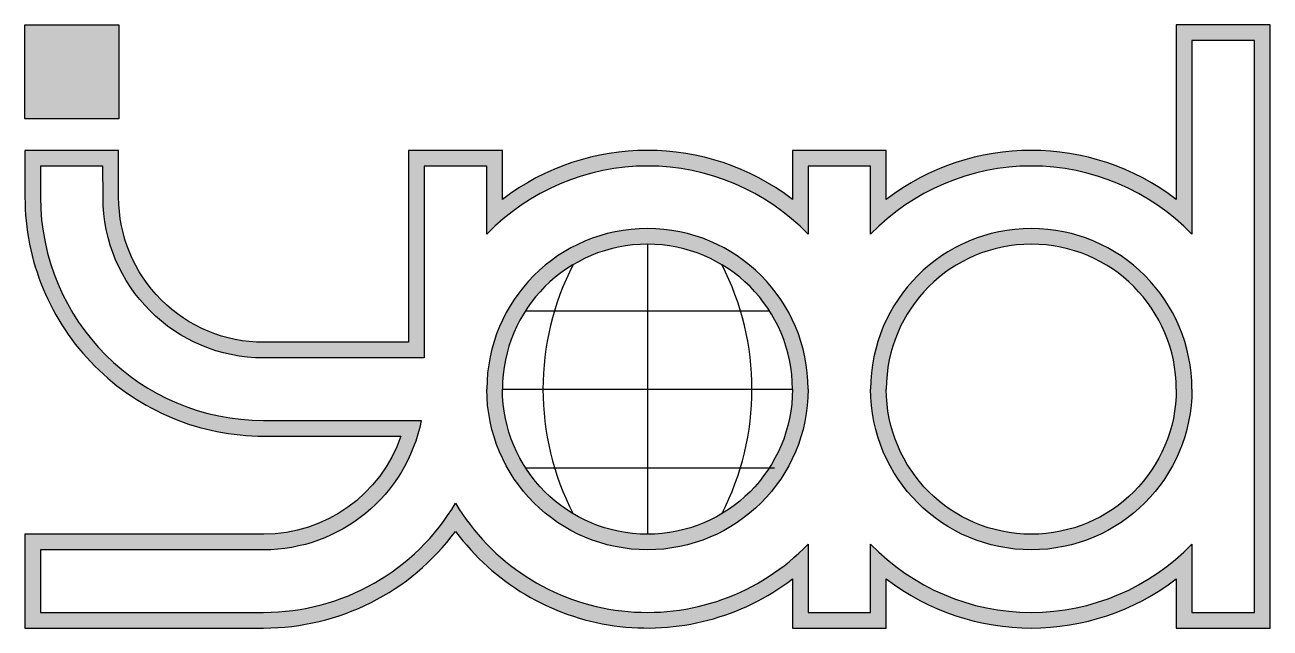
# Model space of a CAD drawing. Extents: x -248860 to 1018944, y -1060852 to 188626.
# Drawn here: x -162364 to -160772, y 55285 to 56057 of the extents above; entities that cross this region are included whole.
import ezdxf

# ---------------------------------------------------------------- set-up
doc = ezdxf.new("R2010")
doc.units = 0
doc.header["$LTSCALE"] = 1000
doc.header["$MEASUREMENT"] = 0
for name, color, linetype in [('WALL', 6, 'CONTINUOUS'), ('图框', 4, 'CONTINUOUS'), ('家具', 35, 'CONTINUOUS')]:
    doc.layers.add(name, color=color, linetype=linetype)

# ---------------------------------------------------------------- blocks, each defined once
blk = doc.blocks.new('sdfs')
at = {"layer": '图框'}
h = blk.add_hatch(color=256, dxfattribs=at)
h.dxf.hatch_style = 1
edge = h.paths.add_edge_path()
edge.add_line((911053.7858955143, 393615.5350030586), (910748.4740358001, 393615.5350030586))
edge.add_line((910748.4740358001, 393615.5350030586), (910748.4740358001, 393495.5097502493))
edge.add_line((910748.4740358001, 393495.5097502493), (911053.7691931716, 393495.5097502493))
edge.add_arc((911053.7691931718, 393800.9921670788), 305.48241682956, 269.9999999999782, 323.474240117683)
edge.add_arc((911544.7340268308, 393800.9921670787), 305.4824168295278, 216.5257598822777, 307.3857830121626)
edge.add_line((911730.2164436603, 393558.2664370065), (911730.2164436602, 393495.5097502492))
edge.add_line((911730.2164436602, 393495.5097502492), (911850.2164436602, 393495.5097502492))
edge.add_line((911850.2164436602, 393495.5097502492), (911850.2164436602, 393558.2664370065))
edge.add_arc((912035.6988604898, 393800.9921670787), 305.482416829527, 232.6142169878439, 307.3857830121386)
edge.add_line((912221.1812773192, 393558.2664370065), (912221.1812773192, 393495.5097502492))
edge.add_line((912221.1812773192, 393495.5097502492), (912341.1812773192, 393495.5097502492))
edge.add_line((912341.1812773192, 393495.5097502492), (912341.1812773192, 394266.9570007377))
edge.add_line((912341.1812773192, 394266.9570007377), (912221.1812773192, 394266.9570007377))
edge.add_line((912221.1812773192, 394266.9570007377), (912221.1812773192, 394043.7178971509))
edge.add_arc((912035.6988604898, 393800.9921670788), 305.4824168294101, 52.61421698785473, 127.3857830121387)
edge.add_line((911850.2164436603, 394043.717897151), (911850.2164436602, 394106.4745839082))
edge.add_line((911850.2164436602, 394106.4745839082), (911730.2164436602, 394106.4745839082))
edge.add_line((911730.2164436602, 394106.4745839082), (911730.2164436606, 394043.7178971507))
edge.add_arc((911544.7340268306, 393800.9921670787), 305.4824168296004, 52.61421698777207, 127.3857830121254)
edge.add_line((911359.2516100012, 394043.717897151), (911359.2516100012, 394106.4745839082))
edge.add_line((911359.2516100012, 394106.4745839082), (911239.2516100012, 394106.4745839082))
edge.add_line((911239.2516100012, 394106.4745839082), (911239.2516100012, 393860.9921670789))
edge.add_line((911239.2516100012, 393860.9921670789), (911053.7691931716, 393860.9921670789))
edge.add_arc((911053.7691931716, 394046.4745839085), 185.48241682956, 180, 270, ccw=False)
edge.add_line((910868.2867763421, 394046.4745839085), (910868.2049166355, 394106.4745839082))
edge.add_line((910868.2049166355, 394106.4745839082), (910748.3686360487, 394106.4745839082))
edge.add_line((910748.3686360487, 394106.4745839082), (910748.4504957554, 394046.4745839086))
edge.add_arc((911053.7428082839, 394046.2845376189), 305.2923716809424, 179.9643330393351, 270.0049517867237)
edge.add_line((911053.7691931716, 393740.9921670782), (911229.2790987409, 393740.9921670782))
edge.add_arc((911053.8262165132, 393800.9497325546), 185.4147338802032, 269.98754024002835, 341.1331478830807, ccw=False)
edge = h.paths.add_edge_path(flags=16)
edge.add_line((910768.3103163867, 393515.5350027956), (911053.7691931716, 393515.5350027956))
edge.add_arc((911053.8390531378, 393800.921022099), 285.3860278540133, 269.9859745016652, 329.3089405150087)
edge.add_arc((911544.7340268308, 393800.9921670787), 285.4824168295766, 210.696181842919, 316.0357077380664)
edge.add_line((911750.2164436603, 393602.8074383716), (911750.2164436602, 393515.5097502492))
edge.add_line((911750.2164436602, 393515.5097502492), (911830.2164436602, 393515.5097502492))
edge.add_line((911830.2164436602, 393515.5097502492), (911830.2164436602, 393602.8074383715))
edge.add_arc((912035.6988604898, 393800.9921670787), 285.48241682954, 223.9642922619419, 316.0357077380419)
edge.add_line((912241.1812773192, 393602.8074383715), (912241.1812773192, 393515.5097502492))
edge.add_line((912241.1812773192, 393515.5097502492), (912321.1812773192, 393515.5097502492))
edge.add_line((912321.1812773192, 393515.5097502492), (912321.1812773192, 394246.9570007377))
edge.add_line((912321.1812773192, 394246.9570007377), (912241.1812773192, 394246.9570007377))
edge.add_line((912241.1812773192, 394246.9570007377), (912241.1812773192, 393999.1768957858))
edge.add_arc((912035.6988604898, 393800.9921670787), 285.4824168294562, 43.96429226195816, 136.0357077380334)
edge.add_line((911830.2164436603, 393999.1768957859), (911830.2164436602, 394086.4745839082))
edge.add_line((911830.2164436602, 394086.4745839082), (911750.2164436603, 394086.4745839082))
edge.add_line((911750.2164436603, 394086.4745839082), (911750.2164436608, 393999.1768957853))
edge.add_arc((911544.7340268308, 393800.9921670787), 285.4824168295519, 43.9642922618098, 136.0357077380413)
edge.add_line((911339.2516100012, 393999.1768957859), (911339.2516100012, 394086.4745839082))
edge.add_line((911339.2516100012, 394086.4745839082), (911259.2516100012, 394086.4745839082))
edge.add_line((911259.2516100012, 394086.4745839082), (911259.2516100012, 393840.9921670789))
edge.add_line((911259.2516100012, 393840.9921670789), (911053.7691931716, 393840.9921670789))
edge.add_arc((911053.7691931716, 394046.4745839085), 205.48241682956, 180, 270, ccw=False)
edge.add_line((910848.2867763421, 394046.4745839085), (910848.2049166355, 394086.4745839082))
edge.add_line((910848.2049166355, 394086.4745839082), (910768.2049166356, 394086.4745839082))
edge.add_line((910768.2049166356, 394086.4745839082), (910768.2867763421, 394046.4745839086))
edge.add_arc((911053.7691931716, 394046.4745839086), 285.48241682956, 180, 270)
edge.add_line((911053.7691931716, 393760.9921670789), (911255.3207340392, 393760.9921670789))
edge.add_arc((911053.8198372833, 393800.9618346107), 205.4268378669247, 269.9858748062459, 348.7804607667017, ccw=False)
edge.add_line((911053.7691931716, 393595.5350029864), (910768.3103163867, 393595.5350029864))
edge.add_line((910768.3103163867, 393595.5350029864), (910768.3103163867, 393515.5350027956))
h = blk.add_hatch(color=256, dxfattribs=at)
h.dxf.hatch_style = 1
edge = h.paths.add_edge_path(flags=16)
edge.add_arc((911544.7340268306, 393800.9921670787), 185.48241682956, 0, 180)
edge.add_arc((911544.7340268306, 393800.9921670787), 185.48241682956, 180, 360)
edge = h.paths.add_edge_path()
edge.add_arc((911544.7340268306, 393800.9921670787), 205.48241682956, 0, 180)
edge.add_arc((911544.7340268306, 393800.9921670787), 205.48241682956, 180, 360)
h = blk.add_hatch(color=256, dxfattribs=at)
h.dxf.hatch_style = 1
edge = h.paths.add_edge_path(flags=16)
edge.add_arc((912035.6988604898, 393800.9921670787), 185.4824168294435, 0, 180)
edge.add_arc((912035.6988604898, 393800.9921670786), 185.4824168294435, 180, 360)
edge = h.paths.add_edge_path()
edge.add_arc((912035.6988604898, 393800.9921670787), 205.4824168294435, 0, 180)
edge.add_arc((912035.6988604898, 393800.9921670786), 205.4824168294435, 180, 360)
at = {"layer": '家具'}
h = blk.add_hatch(color=1, dxfattribs=at)
h.dxf.hatch_style = 1
h.paths.add_polyline_path([(910748.4504957554, 394146.9570007377), (910748.4504957554, 394266.9570007377), (910868.4504957554, 394266.9570007377), (910868.4504957554, 394146.9570007377)])
at = {"layer": '图框'}
for p, q in [((911544.7340268308, 393986.4745839082), (911544.7340268308, 393615.5097502492)), ((911388.7653430315, 393901.3789023921), (911700.7027106298, 393901.3789023921)), ((911359.2516100012, 393800.9921670787), (911730.2164436602, 393800.9921670787)), ((911388.7653430315, 393700.6054317653), (911707.1361098926, 393700.6054317653))]:
    blk.add_line(p, q, dxfattribs=at)
for points in [[(911053.7858955143, 393615.5350030586), (910748.4740358001, 393615.5350030586), (910748.4740358001, 393495.5097502493), (911053.7691931716, 393495.5097502493, 0.2376538055161539), (911299.2516100012, 393619.1738786159, 0.4186168234180674), (911730.2164436603, 393558.2664370065), (911730.2164436602, 393495.5097502492), (911850.2164436602, 393495.5097502492), (911850.2164436602, 393558.2664370065, 0.3383430506784432), (912221.1812773192, 393558.2664370065), (912221.1812773192, 393495.5097502492), (912341.1812773192, 393495.5097502492), (912341.1812773192, 394266.9570007377), (912221.1812773192, 394266.9570007377), (912221.1812773192, 394043.7178971509, 0.3383430506784684), (911850.2164436603, 394043.717897151), (911850.2164436602, 394106.4745839082), (911730.2164436602, 394106.4745839082), (911730.2164436606, 394043.7178971507, 0.3383430506787751), (911359.2516100012, 394043.717897151), (911359.2516100012, 394106.4745839082), (911239.2516100012, 394106.4745839082), (911239.2516100012, 393860.9921670789), (911053.7691931716, 393860.9921670789, -0.414213562373095), (910868.2867763421, 394046.4745839085), (910868.2049166355, 394106.4745839082), (910748.3686360487, 394106.4745839082), (910748.4504957554, 394046.4745839086, 0.4144212186671263), (911053.7691931716, 393740.9921670782), (911229.2790987409, 393740.9921670782, -0.320803099283007)], [(910768.3103163867, 393515.5350027956), (911053.7691931716, 393515.5350027956, 0.2647854732937349), (911299.2516100012, 393655.2574994585, 0.4949885152069157), (911750.2164436603, 393602.8074383716), (911750.2164436602, 393515.5097502492), (911830.2164436602, 393515.5097502492), (911830.2164436602, 393602.8074383715, 0.4248426189905971), (912241.1812773192, 393602.8074383715), (912241.1812773192, 393515.5097502492), (912321.1812773192, 393515.5097502492), (912321.1812773192, 394246.9570007377), (912241.1812773192, 394246.9570007377), (912241.1812773192, 393999.1768957858, 0.4248426189905653), (911830.2164436603, 393999.1768957859), (911830.2164436602, 394086.4745839082), (911750.2164436603, 394086.4745839082), (911750.2164436608, 393999.1768957853, 0.4248426189913387), (911339.2516100012, 393999.1768957859), (911339.2516100012, 394086.4745839082), (911259.2516100012, 394086.4745839082), (911259.2516100012, 393840.9921670789), (911053.7691931716, 393840.9921670789, -0.414213562373095), (910848.2867763421, 394046.4745839085), (910848.2049166355, 394086.4745839082), (910768.2049166356, 394086.4745839082), (910768.2867763421, 394046.4745839086, 0.414213562373095), (911053.7691931716, 393760.9921670789), (911255.3207340392, 393760.9921670789, -0.3580251858950874), (911053.7691931716, 393595.5350029864), (910768.3103163867, 393595.5350029864)]]:
    blk.add_lwpolyline(points, format="xyb", close=True, dxfattribs=at)
for points in [[(911750.2164436602, 393800.9921670787, 1), (911339.2516100012, 393800.9921670787, 1)], [(912241.1812773192, 393800.9921670787, 1), (911830.2164436602, 393800.9921670787, 1)], [(911730.2164436602, 393800.9921670787, 1), (911359.2516100012, 393800.9921670787, 1)], [(912221.1812773192, 393800.9921670787, 1), (911850.2164436602, 393800.9921670787, 1)], [(911750.2164436602, 393800.9921670787, -1), (911339.2516100012, 393800.9921670787, -1)], [(911730.2164436602, 393800.9921670787, -1), (911359.2516100012, 393800.9921670787, -1)], [(912241.1812773192, 393800.9921670786, -1), (911830.2164436602, 393800.9921670786, -1)], [(912221.1812773192, 393800.9921670786, -1), (911850.2164436602, 393800.9921670786, -1)]]:
    blk.add_lwpolyline(points, format="xyb", dxfattribs=at)
for centre, radius, start, end in [((911053.7691931716, 393800.9921670787), 295.4824168295138, 0, 0), ((911758.5220708937, 393800.9921670787), 347.4533722853011, 152.7084298451676, 207.2915701548324), ((911330.9459827676, 393800.9921670787), 347.4533722853011, 332.7084298451676, 27.29157015483236)]:
    blk.add_arc(centre, radius, start, end, dxfattribs=at)
at = {"layer": '家具', "color": 1}
blk.add_lwpolyline([(910748.4504957554, 394146.9570007377), (910748.4504957554, 394266.9570007377), (910868.4504957554, 394266.9570007377), (910868.4504957554, 394146.9570007377)], close=True, dxfattribs=at)

msp = doc.modelspace()

# ---------------------------------------------------------------- block references
at = {"layer": 'WALL'}
msp.add_blockref('sdfs', (-1073112.825284862, -338209.9545665607), dxfattribs=at)

doc.saveas('drawing.dxf')
